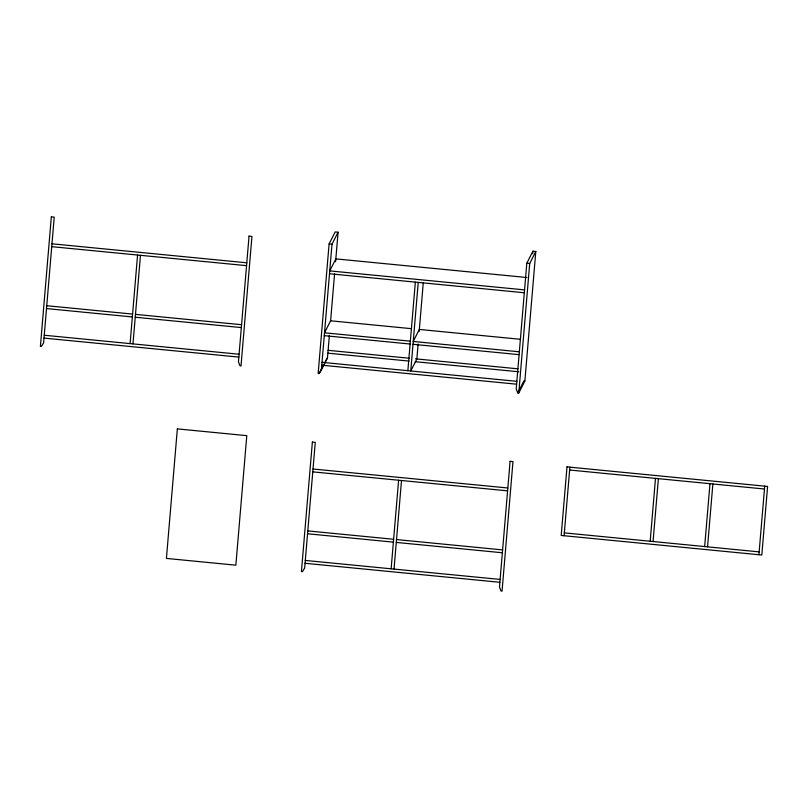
<?xml version="1.0" encoding="UTF-8"?>
<svg xmlns="http://www.w3.org/2000/svg" width="808" height="808" viewBox="0 0 808 808"><rect width="100%" height="100%" fill="white"/><g stroke="black" fill="none" stroke-linecap="round" stroke-linejoin="round"><path stroke-width="1.21" d="M130.098 343.612L137.572 255.035M132.987 343.895L140.471 255.318M335.593 261.741L338.087 232.219L335.189 231.936L329.098 243.945L318.16 373.478L319.13 373.569L321.382 369.943L327.472 357.934L329.381 335.31M321.382 369.943L331.997 244.228L338.087 232.219M330.553 321.473L334.583 273.7M391.133 568.802L398.617 480.225M407.858 370.7L415.342 282.123M394.031 569.085L401.505 480.507M418.231 282.406L410.757 370.983L416.847 358.964L418.11 343.996M419.18 331.351L423.271 282.871M526.816 263.216L516.201 388.941L517.807 392.941L518.776 393.031L524.867 381.022L535.805 251.49L532.906 251.207L526.816 263.216L529.705 263.499L535.805 251.49M518.776 393.031L529.705 263.499M532.694 253.722L532.906 251.207M564.095 535.734L569.882 467.155M650.177 541.249L655.48 478.386M653.066 541.532L658.379 478.669M704.667 546.562L709.969 483.699M707.555 546.844L712.868 483.982M758.914 554.732L764.711 486.153M319.13 373.569L323.564 364.832M517.807 392.941L523.897 380.932L524.867 381.022M325.22 361.56L327.472 357.934M329.098 243.945L331.997 244.228M526.907 277.518L335.835 258.883L329.745 270.892L524.564 289.89M51.975 243.804L246.793 262.802M51.732 246.662L246.561 265.66M329.502 273.75L524.321 292.749M411.474 328.674L330.603 320.796L324.513 332.805L410.353 341.168M520.433 339.299L419.342 329.442L413.241 341.451L519.332 351.793M46.753 305.717L132.593 314.09M135.481 314.373L241.572 324.715M46.511 308.575L132.35 316.948M135.239 317.231L241.329 327.573M324.271 335.653L410.111 344.026M413.009 344.309L519.1 354.651M328.119 350.319L409.292 358.237M415.534 358.843L517.938 368.822M327.876 353.177L409.05 361.085M415.292 361.701L518.948 371.801M44.258 335.239L239.077 354.237M322.018 362.327L516.847 381.326M44.016 338.098L238.835 357.096M321.786 365.186L516.605 384.184M569.64 470.014L764.469 489.012M313.019 469.004L507.838 487.992M312.777 471.862L507.596 490.85M564.337 532.876L759.156 551.874M307.787 530.906L393.627 539.279M396.516 539.562L502.606 549.905M307.545 533.765L393.385 542.138M396.284 542.42L502.374 552.763M305.293 560.439L500.122 579.427M305.06 563.287L499.879 582.285M51.338 216.857L40.4 346.39L41.36 346.481L43.612 342.865L54.227 217.14L51.338 216.857M177.346 428.886L166.418 558.419L235.855 565.186L246.793 435.653L177.346 428.886M249.046 236.138L238.441 361.863L240.047 365.852L241.006 365.953L251.944 236.421L249.046 236.138M312.373 442.047L301.435 571.579L302.404 571.68L304.656 568.054L315.272 442.329L312.373 442.047M510.09 461.328L499.475 587.052L501.081 591.052L502.051 591.143L512.979 461.61L510.09 461.328M566.994 466.873L561.207 535.452L761.813 555.015L767.6 486.436L566.994 466.873"/></g></svg>
